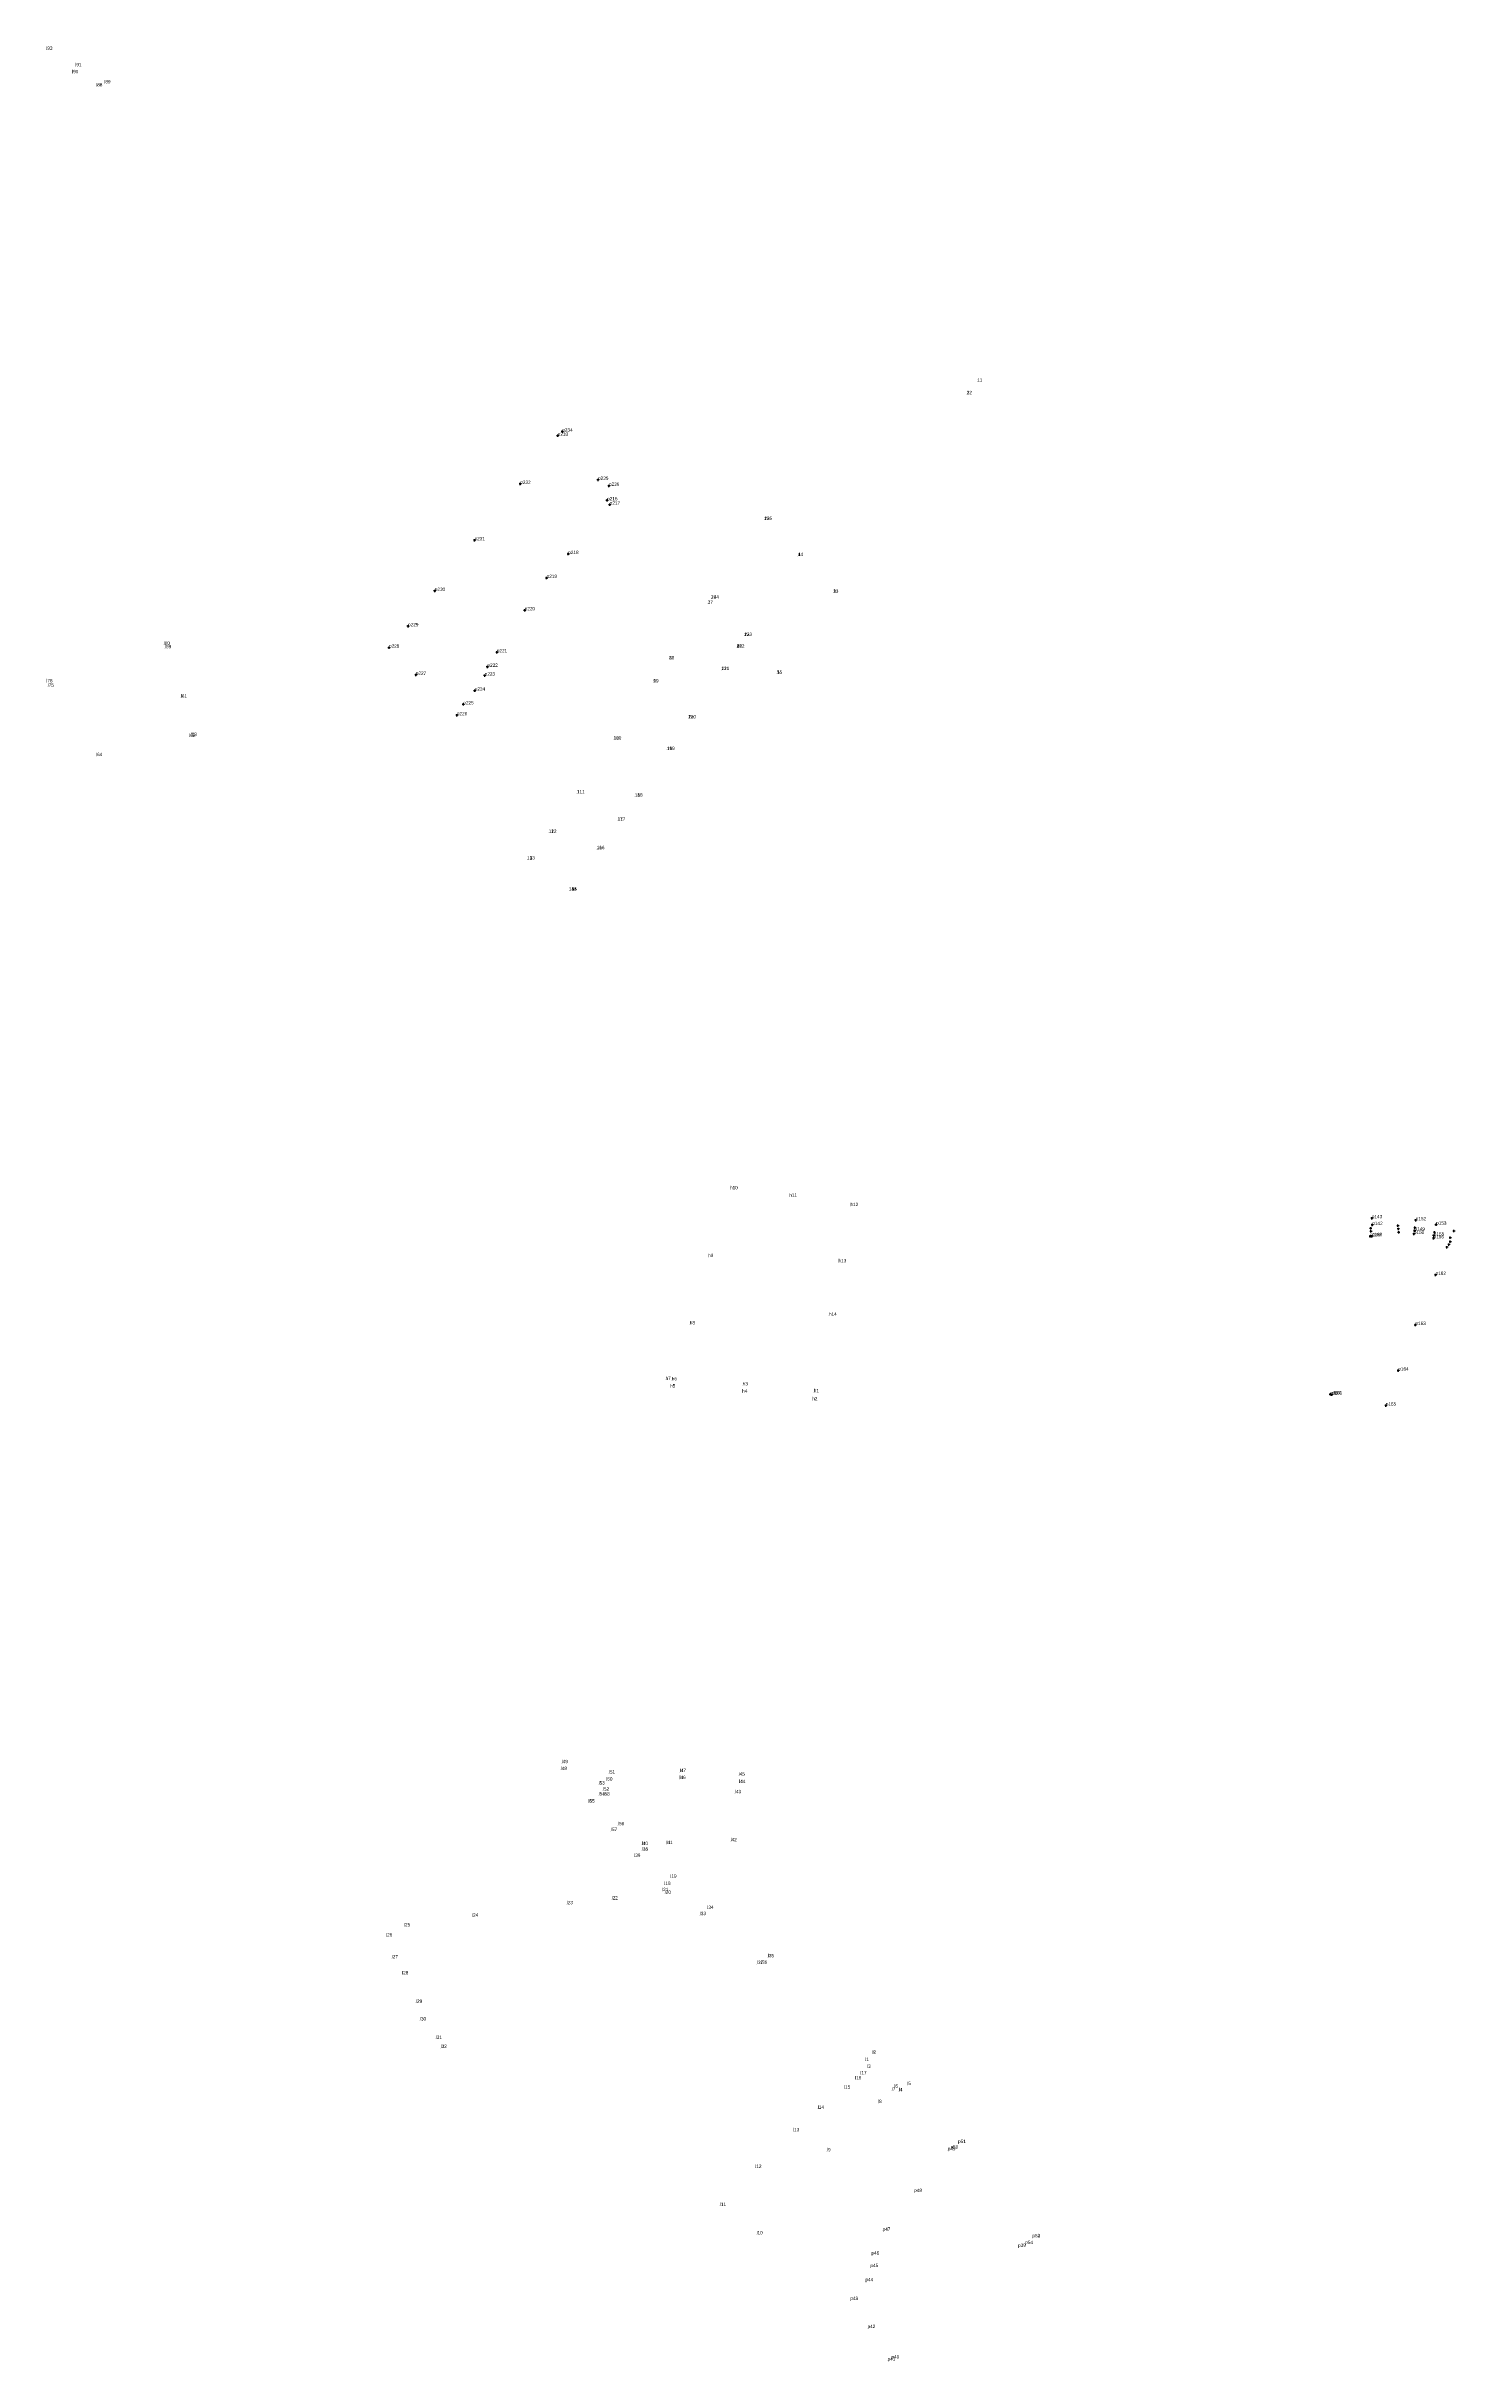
# Model space of a CAD drawing. Extents: x 534703 to 556288, y 1828073 to 1851661.
# Drawn here: x 550639 to 551399, y 1841650 to 1842891 of the extents above; entities that cross this region are included whole.
import ezdxf

# ---------------------------------------------------------------- set-up
doc = ezdxf.new("R2010")
doc.units = 0
doc.layers.add('Level 12', color=7, linetype='Continuous')
doc.layers.add('Level 7', color=7, linetype='Continuous')

msp = doc.modelspace()

# ---------------------------------------------------------------- linework, layer by layer
at = {"layer": 'Level 7'}
for p, q in [((550639.014, 1842888.981), (550639.014, 1842888.981)), ((550652.849, 1842876.453), (550652.849, 1842876.453)), ((550654.533, 1842880.138), (550654.533, 1842880.138)), ((550665.748, 1842869.362), (550665.748, 1842869.362)), ((550670.105, 1842871.012), (550670.105, 1842871.012)), ((551137.952, 1842711.069), (551137.952, 1842711.069)), ((551137.952, 1842711.069), (551137.952, 1842711.069)), ((551132.299, 1842704.413), (551132.299, 1842704.413)), ((551132.299, 1842704.413), (551132.299, 1842704.413)), ((550913.139, 1842681.487), (550913.139, 1842682.735)), ((550913.139, 1842681.487), (550913.139, 1842682.735)), ((550913.139, 1842681.487), (550913.139, 1842682.735)), ((550916.208, 1842684.345), (550914.96, 1842684.345)), ((550916.208, 1842684.345), (550914.96, 1842684.345)), ((550916.208, 1842684.345), (550914.96, 1842684.345)), ((550915.584, 1842683.721), (550915.584, 1842684.969)), ((550915.584, 1842683.721), (550915.584, 1842684.969)), ((550915.584, 1842683.721), (550915.584, 1842684.969)), ((550915.584, 1842684.345), (550915.584, 1842684.345)), ((550915.584, 1842684.345), (550915.584, 1842684.345)), ((550913.763, 1842682.111), (550912.515, 1842682.111)), ((550913.763, 1842682.111), (550912.515, 1842682.111)), ((550913.763, 1842682.111), (550912.515, 1842682.111)), ((550913.139, 1842682.111), (550913.139, 1842682.111)), ((550913.139, 1842682.111), (550913.139, 1842682.111)), ((550935.377, 1842658.491), (550934.129, 1842658.491)), ((550935.377, 1842658.491), (550934.129, 1842658.491)), ((550935.377, 1842658.491), (550934.129, 1842658.491)), ((550934.753, 1842657.867), (550934.753, 1842659.115)), ((550934.753, 1842657.867), (550934.753, 1842659.115)), ((550934.753, 1842657.867), (550934.753, 1842659.115)), ((550934.753, 1842658.491), (550934.753, 1842658.491)), ((550934.753, 1842658.491), (550934.753, 1842658.491)), ((550893.674, 1842656.308), (550892.426, 1842656.308)), ((550893.674, 1842656.308), (550892.426, 1842656.308)), ((550893.674, 1842656.308), (550892.426, 1842656.308)), ((550893.05, 1842655.684), (550893.05, 1842656.932)), ((550893.05, 1842655.684), (550893.05, 1842656.932)), ((550893.05, 1842655.684), (550893.05, 1842656.932)), ((550893.05, 1842656.308), (550893.05, 1842656.308)), ((550893.05, 1842656.308), (550893.05, 1842656.308)), ((550940.23, 1842647.485), (550938.982, 1842647.485)), ((550940.23, 1842647.485), (550938.982, 1842647.485)), ((550940.23, 1842647.485), (550938.982, 1842647.485)), ((550939.606, 1842646.861), (550939.606, 1842648.109)), ((550939.606, 1842646.861), (550939.606, 1842648.109)), ((550939.606, 1842646.861), (550939.606, 1842648.109)), ((550939.606, 1842647.485), (550939.606, 1842647.485)), ((550939.606, 1842647.485), (550939.606, 1842647.485)), ((550941.192, 1842655.287), (550939.944, 1842655.287)), ((550941.192, 1842655.287), (550939.944, 1842655.287)), ((550941.192, 1842655.287), (550939.944, 1842655.287)), ((550941.617, 1842645.179), (550940.369, 1842645.179)), ((550941.617, 1842645.179), (550940.369, 1842645.179)), ((550941.617, 1842645.179), (550940.369, 1842645.179)), ((550940.568, 1842654.663), (550940.568, 1842655.911)), ((550940.568, 1842654.663), (550940.568, 1842655.911)), ((550940.568, 1842654.663), (550940.568, 1842655.911)), ((550940.568, 1842655.287), (550940.568, 1842655.287)), ((550940.568, 1842655.287), (550940.568, 1842655.287)), ((550940.993, 1842644.555), (550940.993, 1842645.803)), ((550940.993, 1842644.555), (550940.993, 1842645.803)), ((550940.993, 1842644.555), (550940.993, 1842645.803)), ((550940.993, 1842645.179), (550940.993, 1842645.179)), ((550940.993, 1842645.179), (550940.993, 1842645.179)), ((551023.842, 1842636.992), (551023.842, 1842636.992)), ((551023.842, 1842636.992), (551023.842, 1842636.992)), ((550869.182, 1842626.107), (550867.934, 1842626.107)), ((550869.182, 1842626.107), (550867.934, 1842626.107)), ((550869.182, 1842626.107), (550867.934, 1842626.107)), ((550868.558, 1842625.483), (550868.558, 1842626.731)), ((550868.558, 1842625.483), (550868.558, 1842626.731)), ((550868.558, 1842625.483), (550868.558, 1842626.731)), ((550868.558, 1842626.107), (550868.558, 1842626.107)), ((550868.558, 1842626.107), (550868.558, 1842626.107)), ((550919.395, 1842618.727), (550918.147, 1842618.727)), ((550919.395, 1842618.727), (550918.147, 1842618.727)), ((550919.395, 1842618.727), (550918.147, 1842618.727)), ((550918.771, 1842618.103), (550918.771, 1842619.351)), ((550918.771, 1842618.103), (550918.771, 1842619.351)), ((550918.771, 1842618.103), (550918.771, 1842619.351)), ((550918.771, 1842618.727), (550918.771, 1842618.727)), ((550918.771, 1842618.727), (550918.771, 1842618.727)), ((551041.878, 1842617.662), (551041.878, 1842617.662)), ((551041.878, 1842617.662), (551041.878, 1842617.662)), ((550847.869, 1842598.95), (550846.621, 1842598.95)), ((550847.869, 1842598.95), (550846.621, 1842598.95)), ((550847.869, 1842598.95), (550846.621, 1842598.95)), ((550847.245, 1842598.326), (550847.245, 1842599.574)), ((550847.245, 1842598.326), (550847.245, 1842599.574)), ((550847.245, 1842598.326), (550847.245, 1842599.574)), ((550847.245, 1842598.95), (550847.245, 1842598.95)), ((550847.245, 1842598.95), (550847.245, 1842598.95)), ((550907.804, 1842605.891), (550906.556, 1842605.891)), ((550907.804, 1842605.891), (550906.556, 1842605.891)), ((550907.804, 1842605.891), (550906.556, 1842605.891)), ((550907.18, 1842605.267), (550907.18, 1842606.515)), ((550907.18, 1842605.267), (550907.18, 1842606.515)), ((550907.18, 1842605.267), (550907.18, 1842606.515)), ((550907.18, 1842605.891), (550907.18, 1842605.891)), ((550907.18, 1842605.891), (550907.18, 1842605.891)), ((551060.794, 1842597.996), (551060.794, 1842597.996)), ((551060.794, 1842597.996), (551060.794, 1842597.996)), ((550896.089, 1842588.557), (550894.841, 1842588.557)), ((550896.089, 1842588.557), (550894.841, 1842588.557)), ((550896.089, 1842588.557), (550894.841, 1842588.557)), ((550895.465, 1842587.933), (550895.465, 1842589.181)), ((550895.465, 1842587.933), (550895.465, 1842589.181)), ((550895.465, 1842587.933), (550895.465, 1842589.181)), ((550895.465, 1842588.557), (550895.465, 1842588.557)), ((550895.465, 1842588.557), (550895.465, 1842588.557)), ((550993.521, 1842591.991), (550993.521, 1842591.991)), ((550993.521, 1842591.991), (550993.521, 1842591.991)), ((550995.319, 1842594.829), (550995.319, 1842594.829)), ((550995.319, 1842594.829), (550995.319, 1842594.829)), ((550833.553, 1842580.028), (550832.305, 1842580.028)), ((550833.553, 1842580.028), (550832.305, 1842580.028)), ((550833.553, 1842580.028), (550832.305, 1842580.028)), ((550832.929, 1842579.404), (550832.929, 1842580.652)), ((550832.929, 1842579.404), (550832.929, 1842580.652)), ((550832.929, 1842579.404), (550832.929, 1842580.652)), ((550832.929, 1842580.028), (550832.929, 1842580.028)), ((550832.929, 1842580.028), (550832.929, 1842580.028)), ((551013.098, 1842574.819), (551013.098, 1842574.819)), ((551013.098, 1842574.819), (551013.098, 1842574.819)), ((550701.868, 1842570.054), (550701.868, 1842570.054)), ((550702.612, 1842568.271), (550702.612, 1842568.271)), ((550823.332, 1842568.528), (550822.084, 1842568.528)), ((550823.332, 1842568.528), (550822.084, 1842568.528)), ((550823.332, 1842568.528), (550822.084, 1842568.528)), ((550822.708, 1842567.904), (550822.708, 1842569.152)), ((550822.708, 1842567.904), (550822.708, 1842569.152)), ((550822.708, 1842567.904), (550822.708, 1842569.152)), ((550822.708, 1842568.528), (550822.708, 1842568.528)), ((550822.708, 1842568.528), (550822.708, 1842568.528)), ((550876.071, 1842558.281), (550874.823, 1842558.281)), ((550876.071, 1842558.281), (550874.823, 1842558.281)), ((550876.071, 1842558.281), (550874.823, 1842558.281)), ((550875.447, 1842557.657), (550875.447, 1842558.905)), ((550875.447, 1842557.657), (550875.447, 1842558.905)), ((550875.447, 1842557.657), (550875.447, 1842558.905)), ((550875.447, 1842558.281), (550875.447, 1842558.281)), ((550875.447, 1842558.281), (550875.447, 1842558.281)), ((550881.105, 1842566.057), (550879.857, 1842566.057)), ((550881.105, 1842566.057), (550879.857, 1842566.057)), ((550881.105, 1842566.057), (550879.857, 1842566.057)), ((550880.481, 1842565.433), (550880.481, 1842566.681)), ((550880.481, 1842565.433), (550880.481, 1842566.681)), ((550880.481, 1842565.433), (550880.481, 1842566.681)), ((550880.481, 1842566.057), (550880.481, 1842566.057)), ((550880.481, 1842566.057), (550880.481, 1842566.057)), ((550972.862, 1842562.328), (550972.862, 1842562.328)), ((550972.862, 1842562.328), (550972.862, 1842562.328)), ((551009.037, 1842568.64), (551009.037, 1842568.64)), ((551009.037, 1842568.64), (551009.037, 1842568.64)), ((551009.064, 1842568.627), (551009.064, 1842568.627)), ((551009.064, 1842568.627), (551009.064, 1842568.627)), ((550639.04, 1842549.978), (550639.04, 1842549.978)), ((550639.74, 1842547.577), (550639.74, 1842547.577)), ((550837.693, 1842553.972), (550836.445, 1842553.972)), ((550837.693, 1842553.972), (550836.445, 1842553.972)), ((550837.693, 1842553.972), (550836.445, 1842553.972)), ((550837.069, 1842553.348), (550837.069, 1842554.596)), ((550837.069, 1842553.348), (550837.069, 1842554.596)), ((550837.069, 1842553.348), (550837.069, 1842554.596)), ((550837.069, 1842553.972), (550837.069, 1842553.972)), ((550837.069, 1842553.972), (550837.069, 1842553.972)), ((550868.663, 1842544.823), (550868.663, 1842546.071)), ((550868.663, 1842544.823), (550868.663, 1842546.071)), ((550868.663, 1842544.823), (550868.663, 1842546.071)), ((550874.611, 1842553.569), (550873.363, 1842553.569)), ((550874.611, 1842553.569), (550873.363, 1842553.569)), ((550874.611, 1842553.569), (550873.363, 1842553.569)), ((550873.987, 1842552.945), (550873.987, 1842554.193)), ((550873.987, 1842552.945), (550873.987, 1842554.193)), ((550873.987, 1842552.945), (550873.987, 1842554.193)), ((550873.987, 1842553.569), (550873.987, 1842553.569)), ((550873.987, 1842553.569), (550873.987, 1842553.569)), ((550964.377, 1842549.93), (550964.377, 1842549.93)), ((550964.377, 1842549.93), (550964.377, 1842549.93)), ((551000.891, 1842556.543), (551000.891, 1842556.543)), ((551000.891, 1842556.543), (551000.891, 1842556.543)), ((551030.61, 1842554.55), (551030.61, 1842554.55)), ((551030.61, 1842554.55), (551030.61, 1842554.55)), ((550711.09, 1842541.779), (550711.09, 1842541.779)), ((550863.148, 1842538.14), (550861.9, 1842538.14)), ((550863.148, 1842538.14), (550861.9, 1842538.14)), ((550863.148, 1842538.14), (550861.9, 1842538.14)), ((550862.524, 1842537.516), (550862.524, 1842538.764)), ((550862.524, 1842537.516), (550862.524, 1842538.764)), ((550862.524, 1842537.516), (550862.524, 1842538.764)), ((550862.524, 1842538.14), (550862.524, 1842538.14)), ((550862.524, 1842538.14), (550862.524, 1842538.14)), ((550869.287, 1842545.447), (550868.039, 1842545.447)), ((550869.287, 1842545.447), (550868.039, 1842545.447)), ((550869.287, 1842545.447), (550868.039, 1842545.447)), ((550868.663, 1842545.447), (550868.663, 1842545.447)), ((550868.663, 1842545.447), (550868.663, 1842545.447)), ((550716.346, 1842521.249), (550716.346, 1842521.249)), ((550859.695, 1842532.338), (550858.447, 1842532.338)), ((550859.695, 1842532.338), (550858.447, 1842532.338)), ((550859.695, 1842532.338), (550858.447, 1842532.338)), ((550859.071, 1842531.714), (550859.071, 1842532.962)), ((550859.071, 1842531.714), (550859.071, 1842532.962)), ((550859.071, 1842531.714), (550859.071, 1842532.962)), ((550859.071, 1842532.338), (550859.071, 1842532.338)), ((550859.071, 1842532.338), (550859.071, 1842532.338)), ((550983.084, 1842530.657), (550983.084, 1842530.657)), ((550983.084, 1842530.657), (550983.084, 1842530.657)), ((550665.683, 1842510.43), (550665.683, 1842510.43)), ((550715.625, 1842520.688), (550715.625, 1842520.688)), ((550943.067, 1842519.303), (550943.067, 1842519.303)), ((550943.067, 1842519.303), (550943.067, 1842519.303)), ((550971.652, 1842513.716), (550971.652, 1842513.716)), ((550971.652, 1842513.716), (550971.652, 1842513.716)), ((550923.415, 1842490.474), (550923.415, 1842490.474)), ((550923.415, 1842490.474), (550923.415, 1842490.474)), ((550954.479, 1842488.685), (550954.479, 1842488.685)), ((550954.479, 1842488.685), (550954.479, 1842488.685)), ((550945.199, 1842475.852), (550945.199, 1842475.852)), ((550945.199, 1842475.852), (550945.199, 1842475.852)), ((550908.297, 1842469.301), (550908.297, 1842469.301)), ((550908.297, 1842469.301), (550908.297, 1842469.301)), ((550934.026, 1842460.558), (550934.026, 1842460.558)), ((550934.026, 1842460.558), (550934.026, 1842460.558)), ((550896.689, 1842454.968), (550896.689, 1842454.968)), ((550896.689, 1842454.968), (550896.689, 1842454.968)), ((550919.16, 1842438.354), (550919.16, 1842438.354)), ((550919.16, 1842438.354), (550919.16, 1842438.354)), ((550919.174, 1842438.344), (550919.174, 1842438.344)), ((550919.174, 1842438.344), (550919.174, 1842438.344)), ((551005.451, 1842278.241), (551005.451, 1842278.241)), ((551037.2, 1842274.242), (551037.2, 1842274.242)), ((551070.023, 1842269.226), (551070.023, 1842269.226)), ((551350.098, 1842262.754), (551348.85, 1842262.754)), ((551350.098, 1842262.754), (551348.85, 1842262.754)), ((551350.098, 1842262.754), (551348.85, 1842262.754)), ((551349.474, 1842262.13), (551349.474, 1842263.378)), ((551349.474, 1842262.13), (551349.474, 1842263.378)), ((551349.474, 1842262.13), (551349.474, 1842263.378)), ((551349.474, 1842262.754), (551349.474, 1842262.754)), ((551349.474, 1842262.754), (551349.474, 1842262.754)), ((551349.474, 1842262.754), (551349.474, 1842262.754)), ((551373.606, 1842261.661), (551372.358, 1842261.661)), ((551373.606, 1842261.661), (551372.358, 1842261.661)), ((551373.606, 1842261.661), (551372.358, 1842261.661)), ((551372.982, 1842261.037), (551372.982, 1842262.285)), ((551372.982, 1842261.037), (551372.982, 1842262.285)), ((551372.982, 1842261.037), (551372.982, 1842262.285)), ((551372.982, 1842261.661), (551372.982, 1842261.661)), ((551372.982, 1842261.661), (551372.982, 1842261.661)), ((551372.982, 1842261.661), (551372.982, 1842261.661)), ((551349.202, 1842253.019), (551347.954, 1842253.019)), ((551349.202, 1842253.019), (551347.954, 1842253.019)), ((551349.202, 1842253.019), (551347.954, 1842253.019)), ((551349.524, 1842257.296), (551348.276, 1842257.296)), ((551349.524, 1842257.296), (551348.276, 1842257.296)), ((551349.524, 1842257.296), (551348.276, 1842257.296)), ((551349.549, 1842255.705), (551348.301, 1842255.705)), ((551349.549, 1842255.705), (551348.301, 1842255.705)), ((551349.549, 1842255.705), (551348.301, 1842255.705)), ((551348.578, 1842252.395), (551348.578, 1842253.643)), ((551348.578, 1842252.395), (551348.578, 1842253.643)), ((551348.578, 1842252.395), (551348.578, 1842253.643)), ((551348.578, 1842253.019), (551348.578, 1842253.019)), ((551348.578, 1842253.019), (551348.578, 1842253.019)), ((551348.578, 1842253.019), (551348.578, 1842253.019)), ((551350.109, 1842253.137), (551348.861, 1842253.137)), ((551350.109, 1842253.137), (551348.861, 1842253.137)), ((551350.109, 1842253.137), (551348.861, 1842253.137)), ((551348.9, 1842256.672), (551348.9, 1842257.92)), ((551348.9, 1842256.672), (551348.9, 1842257.92)), ((551348.9, 1842256.672), (551348.9, 1842257.92)), ((551348.9, 1842257.296), (551348.9, 1842257.296)), ((551348.9, 1842257.296), (551348.9, 1842257.296)), ((551348.9, 1842257.296), (551348.9, 1842257.296)), ((551348.925, 1842255.081), (551348.925, 1842256.329)), ((551348.925, 1842255.081), (551348.925, 1842256.329)), ((551348.925, 1842255.081), (551348.925, 1842256.329)), ((551348.925, 1842255.705), (551348.925, 1842255.705)), ((551348.925, 1842255.705), (551348.925, 1842255.705)), ((551348.925, 1842255.705), (551348.925, 1842255.705)), ((551350.326, 1842259.158), (551349.078, 1842259.158)), ((551350.326, 1842259.158), (551349.078, 1842259.158)), ((551350.326, 1842259.158), (551349.078, 1842259.158)), ((551349.485, 1842252.513), (551349.485, 1842253.761)), ((551349.485, 1842252.513), (551349.485, 1842253.761)), ((551349.485, 1842252.513), (551349.485, 1842253.761)), ((551349.485, 1842253.137), (551349.485, 1842253.137)), ((551349.485, 1842253.137), (551349.485, 1842253.137)), ((551349.485, 1842253.137), (551349.485, 1842253.137)), ((551349.702, 1842258.534), (551349.702, 1842259.782)), ((551349.702, 1842258.534), (551349.702, 1842259.782)), ((551349.702, 1842258.534), (551349.702, 1842259.782)), ((551349.702, 1842259.158), (551349.702, 1842259.158)), ((551349.702, 1842259.158), (551349.702, 1842259.158)), ((551349.702, 1842259.158), (551349.702, 1842259.158)), ((551364.042, 1842258.742), (551362.794, 1842258.742)), ((551364.042, 1842258.742), (551362.794, 1842258.742)), ((551364.042, 1842258.742), (551362.794, 1842258.742)), ((551364.313, 1842257.063), (551363.065, 1842257.063)), ((551364.313, 1842257.063), (551363.065, 1842257.063)), ((551364.313, 1842257.063), (551363.065, 1842257.063)), ((551364.509, 1842255.152), (551363.261, 1842255.152)), ((551364.509, 1842255.152), (551363.261, 1842255.152)), ((551364.509, 1842255.152), (551363.261, 1842255.152)), ((551363.418, 1842258.118), (551363.418, 1842259.366)), ((551363.418, 1842258.118), (551363.418, 1842259.366)), ((551363.418, 1842258.118), (551363.418, 1842259.366)), ((551363.418, 1842258.742), (551363.418, 1842258.742)), ((551363.418, 1842258.742), (551363.418, 1842258.742)), ((551363.418, 1842258.742), (551363.418, 1842258.742)), ((551363.689, 1842256.439), (551363.689, 1842257.687)), ((551363.689, 1842256.439), (551363.689, 1842257.687)), ((551363.689, 1842256.439), (551363.689, 1842257.687)), ((551363.689, 1842257.063), (551363.689, 1842257.063)), ((551363.689, 1842257.063), (551363.689, 1842257.063)), ((551363.689, 1842257.063), (551363.689, 1842257.063)), ((551363.885, 1842254.528), (551363.885, 1842255.776)), ((551363.885, 1842254.528), (551363.885, 1842255.776)), ((551363.885, 1842254.528), (551363.885, 1842255.776)), ((551363.885, 1842255.152), (551363.885, 1842255.152)), ((551363.885, 1842255.152), (551363.885, 1842255.152)), ((551363.885, 1842255.152), (551363.885, 1842255.152)), ((551372.597, 1842254.351), (551371.349, 1842254.351)), ((551372.597, 1842254.351), (551371.349, 1842254.351)), ((551372.597, 1842254.351), (551371.349, 1842254.351)), ((551372.944, 1842256.064), (551371.696, 1842256.064)), ((551372.944, 1842256.064), (551371.696, 1842256.064)), ((551372.944, 1842256.064), (551371.696, 1842256.064)), ((551373.146, 1842257.675), (551371.898, 1842257.675)), ((551373.146, 1842257.675), (551371.898, 1842257.675)), ((551373.146, 1842257.675), (551371.898, 1842257.675)), ((551371.973, 1842253.727), (551371.973, 1842254.975)), ((551371.973, 1842253.727), (551371.973, 1842254.975)), ((551371.973, 1842253.727), (551371.973, 1842254.975)), ((551371.973, 1842254.351), (551371.973, 1842254.351)), ((551371.973, 1842254.351), (551371.973, 1842254.351)), ((551371.973, 1842254.351), (551371.973, 1842254.351)), ((551372.32, 1842255.44), (551372.32, 1842256.688)), ((551372.32, 1842255.44), (551372.32, 1842256.688)), ((551372.32, 1842255.44), (551372.32, 1842256.688)), ((551372.32, 1842256.064), (551372.32, 1842256.064)), ((551372.32, 1842256.064), (551372.32, 1842256.064)), ((551372.32, 1842256.064), (551372.32, 1842256.064)), ((551372.522, 1842257.051), (551372.522, 1842258.299)), ((551372.522, 1842257.051), (551372.522, 1842258.299)), ((551372.522, 1842257.051), (551372.522, 1842258.299)), ((551372.522, 1842257.675), (551372.522, 1842257.675)), ((551372.522, 1842257.675), (551372.522, 1842257.675)), ((551372.522, 1842257.675), (551372.522, 1842257.675)), ((551383.154, 1842252.019), (551381.906, 1842252.019)), ((551383.154, 1842252.019), (551381.906, 1842252.019)), ((551383.154, 1842252.019), (551381.906, 1842252.019)), ((551383.286, 1842253.462), (551382.038, 1842253.462)), ((551383.286, 1842253.462), (551382.038, 1842253.462)), ((551383.286, 1842253.462), (551382.038, 1842253.462)), ((551383.649, 1842255.139), (551382.401, 1842255.139)), ((551383.649, 1842255.139), (551382.401, 1842255.139)), ((551383.649, 1842255.139), (551382.401, 1842255.139)), ((551382.53, 1842251.395), (551382.53, 1842252.643)), ((551382.53, 1842251.395), (551382.53, 1842252.643)), ((551382.53, 1842251.395), (551382.53, 1842252.643)), ((551382.53, 1842252.019), (551382.53, 1842252.019)), ((551382.53, 1842252.019), (551382.53, 1842252.019)), ((551382.53, 1842252.019), (551382.53, 1842252.019)), ((551382.662, 1842252.838), (551382.662, 1842254.086)), ((551382.662, 1842252.838), (551382.662, 1842254.086)), ((551382.662, 1842252.838), (551382.662, 1842254.086)), ((551382.662, 1842253.462), (551382.662, 1842253.462)), ((551382.662, 1842253.462), (551382.662, 1842253.462)), ((551382.662, 1842253.462), (551382.662, 1842253.462)), ((551383.025, 1842254.515), (551383.025, 1842255.763)), ((551383.025, 1842254.515), (551383.025, 1842255.763)), ((551383.025, 1842254.515), (551383.025, 1842255.763)), ((551383.025, 1842255.139), (551383.025, 1842255.139)), ((551383.025, 1842255.139), (551383.025, 1842255.139)), ((551383.025, 1842255.139), (551383.025, 1842255.139)), ((551384.54, 1842259.289), (551383.292, 1842259.289)), ((551384.54, 1842259.289), (551383.292, 1842259.289)), ((551384.54, 1842259.289), (551383.292, 1842259.289)), ((551383.916, 1842258.665), (551383.916, 1842259.913)), ((551383.916, 1842258.665), (551383.916, 1842259.913)), ((551383.916, 1842258.665), (551383.916, 1842259.913)), ((551383.916, 1842259.289), (551383.916, 1842259.289)), ((551383.916, 1842259.289), (551383.916, 1842259.289)), ((551383.916, 1842259.289), (551383.916, 1842259.289)), ((551391.365, 1842248.627), (551390.117, 1842248.627)), ((551391.365, 1842248.627), (551390.117, 1842248.627)), ((551391.365, 1842248.627), (551390.117, 1842248.627)), ((551390.741, 1842248.003), (551390.741, 1842249.251)), ((551390.741, 1842248.003), (551390.741, 1842249.251)), ((551390.741, 1842248.003), (551390.741, 1842249.251)), ((551390.741, 1842248.627), (551390.741, 1842248.627)), ((551390.741, 1842248.627), (551390.741, 1842248.627)), ((551390.741, 1842248.627), (551390.741, 1842248.627)), ((551392.084, 1842250.112), (551390.836, 1842250.112)), ((551392.084, 1842250.112), (551390.836, 1842250.112)), ((551392.084, 1842250.112), (551390.836, 1842250.112)), ((551392.132, 1842252.293), (551390.884, 1842252.293)), ((551392.132, 1842252.293), (551390.884, 1842252.293)), ((551392.132, 1842252.293), (551390.884, 1842252.293)), ((551391.46, 1842249.488), (551391.46, 1842250.736)), ((551391.46, 1842249.488), (551391.46, 1842250.736)), ((551391.46, 1842249.488), (551391.46, 1842250.736)), ((551391.46, 1842250.112), (551391.46, 1842250.112)), ((551391.46, 1842250.112), (551391.46, 1842250.112)), ((551391.46, 1842250.112), (551391.46, 1842250.112)), ((551391.508, 1842251.669), (551391.508, 1842252.917)), ((551391.508, 1842251.669), (551391.508, 1842252.917)), ((551391.508, 1842251.669), (551391.508, 1842252.917)), ((551391.508, 1842252.293), (551391.508, 1842252.293)), ((551391.508, 1842252.293), (551391.508, 1842252.293)), ((551391.508, 1842252.293), (551391.508, 1842252.293)), ((551394.056, 1842255.869), (551392.808, 1842255.869)), ((551394.056, 1842255.869), (551392.808, 1842255.869)), ((551394.056, 1842255.869), (551392.808, 1842255.869)), ((551393.432, 1842255.245), (551393.432, 1842256.493)), ((551393.432, 1842255.245), (551393.432, 1842256.493)), ((551393.432, 1842255.245), (551393.432, 1842256.493)), ((551393.432, 1842255.869), (551393.432, 1842255.869)), ((551393.432, 1842255.869), (551393.432, 1842255.869)), ((551393.432, 1842255.869), (551393.432, 1842255.869)), ((550993.767, 1842241.918), (550993.767, 1842241.918)), ((551063.597, 1842239.109), (551063.597, 1842239.109)), ((551390.279, 1842247.167), (551389.031, 1842247.167)), ((551390.279, 1842247.167), (551389.031, 1842247.167)), ((551390.279, 1842247.167), (551389.031, 1842247.167)), ((551389.655, 1842246.543), (551389.655, 1842247.791)), ((551389.655, 1842246.543), (551389.655, 1842247.791)), ((551389.655, 1842246.543), (551389.655, 1842247.791)), ((551389.655, 1842247.167), (551389.655, 1842247.167)), ((551389.655, 1842247.167), (551389.655, 1842247.167)), ((551389.655, 1842247.167), (551389.655, 1842247.167)), ((551384.254, 1842232.371), (551383.006, 1842232.371)), ((551384.254, 1842232.371), (551383.006, 1842232.371)), ((551384.254, 1842232.371), (551383.006, 1842232.371)), ((551383.63, 1842231.747), (551383.63, 1842232.995)), ((551383.63, 1842231.747), (551383.63, 1842232.995)), ((551383.63, 1842231.747), (551383.63, 1842232.995)), ((551383.63, 1842232.371), (551383.63, 1842232.371)), ((551383.63, 1842232.371), (551383.63, 1842232.371)), ((551383.63, 1842232.371), (551383.63, 1842232.371)), ((550983.914, 1842205.855), (550983.914, 1842205.855)), ((551058.49, 1842210.456), (551058.49, 1842210.456)), ((551373.433, 1842205.528), (551372.185, 1842205.528)), ((551373.433, 1842205.528), (551372.185, 1842205.528)), ((551373.433, 1842205.528), (551372.185, 1842205.528)), ((551372.809, 1842204.904), (551372.809, 1842206.152)), ((551372.809, 1842204.904), (551372.809, 1842206.152)), ((551372.809, 1842204.904), (551372.809, 1842206.152)), ((551372.809, 1842205.528), (551372.809, 1842205.528)), ((551372.809, 1842205.528), (551372.809, 1842205.528)), ((551372.809, 1842205.528), (551372.809, 1842205.528)), ((550970.921, 1842176.106), (550970.921, 1842176.106)), ((550974.239, 1842175.804), (550974.239, 1842175.804)), ((551364.257, 1842181.104), (551363.009, 1842181.104)), ((551364.257, 1842181.104), (551363.009, 1842181.104)), ((551364.257, 1842181.104), (551363.009, 1842181.104)), ((551363.633, 1842180.48), (551363.633, 1842181.728)), ((551363.633, 1842180.48), (551363.633, 1842181.728)), ((551363.633, 1842180.48), (551363.633, 1842181.728)), ((551363.633, 1842181.104), (551363.633, 1842181.104)), ((551363.633, 1842181.104), (551363.633, 1842181.104)), ((551363.633, 1842181.104), (551363.633, 1842181.104)), ((550973.392, 1842172.031), (550973.392, 1842172.031)), ((551011.958, 1842169.265), (551011.958, 1842169.265)), ((551012.241, 1842173.141), (551012.241, 1842173.141)), ((551049.539, 1842165.154), (551049.539, 1842165.154)), ((551050.356, 1842169.514), (551050.356, 1842169.514)), ((551327.831, 1842168.303), (551326.583, 1842168.303)), ((551327.831, 1842168.303), (551326.583, 1842168.303)), ((551327.831, 1842168.303), (551326.583, 1842168.303)), ((551327.207, 1842167.679), (551327.207, 1842168.927)), ((551327.207, 1842167.679), (551327.207, 1842168.927)), ((551327.207, 1842167.679), (551327.207, 1842168.927)), ((551327.207, 1842168.303), (551327.207, 1842168.303)), ((551327.207, 1842168.303), (551327.207, 1842168.303)), ((551327.207, 1842168.303), (551327.207, 1842168.303)), ((551328.572, 1842168.131), (551327.324, 1842168.131)), ((551328.572, 1842168.131), (551327.324, 1842168.131)), ((551328.572, 1842168.131), (551327.324, 1842168.131)), ((551327.948, 1842167.507), (551327.948, 1842168.755)), ((551327.948, 1842167.507), (551327.948, 1842168.755)), ((551327.948, 1842167.507), (551327.948, 1842168.755)), ((551327.948, 1842168.131), (551327.948, 1842168.131)), ((551327.948, 1842168.131), (551327.948, 1842168.131)), ((551327.948, 1842168.131), (551327.948, 1842168.131)), ((551357.567, 1842162.3), (551356.319, 1842162.3)), ((551357.567, 1842162.3), (551356.319, 1842162.3)), ((551357.567, 1842162.3), (551356.319, 1842162.3)), ((551356.943, 1842161.676), (551356.943, 1842162.924)), ((551356.943, 1842161.676), (551356.943, 1842162.924)), ((551356.943, 1842161.676), (551356.943, 1842162.924)), ((551356.943, 1842162.3), (551356.943, 1842162.3)), ((551356.943, 1842162.3), (551356.943, 1842162.3)), ((551356.943, 1842162.3), (551356.943, 1842162.3)), ((550914.735, 1841967.02), (550914.735, 1841967.02)), ((550915.219, 1841970.669), (550915.219, 1841970.669)), ((550940.564, 1841965.05), (550940.564, 1841965.05)), ((550978.552, 1841965.904), (550978.552, 1841965.904)), ((551010.058, 1841963.948), (551010.058, 1841963.948)), ((550934.977, 1841959.243), (550934.977, 1841959.243)), ((550935.022, 1841953.376), (550935.022, 1841953.376)), ((550937.335, 1841955.949), (550937.335, 1841955.949)), ((550937.646, 1841953.307), (550937.646, 1841953.307)), ((550939.133, 1841961.364), (550939.133, 1841961.364)), ((550978.379, 1841962.19), (550978.379, 1841962.19)), ((551008.058, 1841954.579), (551008.058, 1841954.579)), ((551010.353, 1841960.083), (551010.353, 1841960.083)), ((550929.606, 1841949.593), (550929.606, 1841949.593)), ((550941.65, 1841934.274), (550941.65, 1841934.274)), ((550945.398, 1841937.397), (550945.398, 1841937.397)), ((550958.176, 1841926.849), (550958.176, 1841926.849)), ((550971.402, 1841927.288), (550971.402, 1841927.288)), ((551005.745, 1841928.79), (551005.745, 1841928.79)), ((550954.096, 1841920.449), (550954.096, 1841920.449)), ((550958.223, 1841923.769), (550958.223, 1841923.769)), ((550969.05, 1841902.085), (550969.05, 1841902.085)), ((550970.272, 1841905.417), (550970.272, 1841905.417)), ((550970.444, 1841900.655), (550970.444, 1841900.655)), ((550973.5, 1841909.265), (550973.5, 1841909.265)), ((550867.178, 1841888.366), (550867.178, 1841888.366)), ((550917.902, 1841895.058), (550917.902, 1841895.058)), ((550941.972, 1841897.596), (550941.972, 1841897.596)), ((550989.29, 1841889.21), (550989.29, 1841889.21)), ((550993.286, 1841892.563), (550993.286, 1841892.563)), ((550821.106, 1841877.754), (550821.106, 1841877.754)), ((550830.732, 1841883.175), (550830.732, 1841883.175)), ((550824.14, 1841865.986), (550824.14, 1841865.986)), ((551022.091, 1841863.165), (551022.091, 1841863.165)), ((551025.72, 1841866.639), (551025.72, 1841866.639)), ((550829.726, 1841857.45), (550829.726, 1841857.45)), ((551019.911, 1841863.029), (551019.911, 1841863.029)), ((550837.128, 1841842.202), (550837.128, 1841842.202)), ((550839.26, 1841832.758), (550839.26, 1841832.758)), ((550847.731, 1841822.875), (550847.731, 1841822.875)), ((550850.334, 1841818.009), (550850.334, 1841818.009)), ((551081.805, 1841814.959), (551081.805, 1841814.959)), ((551072.511, 1841801.193), (551072.511, 1841801.193)), ((551075.295, 1841803.849), (551075.295, 1841803.849)), ((551077.908, 1841811.067), (551077.908, 1841811.067)), ((551078.885, 1841807.386), (551078.885, 1841807.386)), ((551066.598, 1841796.242), (551066.598, 1841796.242)), ((551092.141, 1841795.086), (551092.141, 1841795.086)), ((551093.475, 1841796.774), (551093.475, 1841796.774)), ((551095.938, 1841794.859), (551095.938, 1841794.859)), ((551100.448, 1841798.126), (551100.448, 1841798.126)), ((551052.486, 1841785.4), (551052.486, 1841785.4)), ((551084.816, 1841788.527), (551084.816, 1841788.527)), ((551039.253, 1841773.375), (551039.253, 1841773.375)), ((551123.644, 1841764.123), (551123.644, 1841764.123)), ((551123.644, 1841764.123), (551123.644, 1841764.123)), ((551127.719, 1841767.104), (551127.719, 1841767.104)), ((551127.719, 1841767.104), (551127.719, 1841767.104)), ((551019.007, 1841753.752), (551019.007, 1841753.752)), ((551057.428, 1841762.622), (551057.428, 1841762.622)), ((551122.148, 1841763.162), (551122.148, 1841763.162)), ((551122.148, 1841763.162), (551122.148, 1841763.162)), ((551104.17, 1841740.846), (551104.17, 1841740.846)), ((551104.17, 1841740.846), (551104.17, 1841740.846)), ((551000.065, 1841733.398), (551000.065, 1841733.398)), ((551019.663, 1841718.105), (551019.663, 1841718.105)), ((551087.235, 1841720.015), (551087.235, 1841720.015)), ((551087.235, 1841720.015), (551087.235, 1841720.015)), ((551167.517, 1841716.586), (551167.517, 1841716.586)), ((551167.517, 1841716.586), (551167.517, 1841716.586)), ((551167.517, 1841716.576), (551167.517, 1841716.576)), ((551167.517, 1841716.576), (551167.517, 1841716.576)), ((551081.271, 1841707.272), (551081.271, 1841707.272)), ((551081.271, 1841707.272), (551081.271, 1841707.272)), ((551159.857, 1841711.405), (551159.857, 1841711.405)), ((551159.857, 1841711.405), (551159.857, 1841711.405)), ((551163.688, 1841712.973), (551163.688, 1841712.973)), ((551163.688, 1841712.973), (551163.688, 1841712.973)), ((551078.046, 1841693.023), (551078.046, 1841693.023)), ((551078.046, 1841693.023), (551078.046, 1841693.023)), ((551080.71, 1841700.581), (551080.71, 1841700.581)), ((551080.71, 1841700.581), (551080.71, 1841700.581)), ((551069.949, 1841682.934), (551069.949, 1841682.934)), ((551069.949, 1841682.934), (551069.949, 1841682.934)), ((551079.163, 1841667.884), (551079.163, 1841667.884)), ((551079.163, 1841667.884), (551079.163, 1841667.884)), ((551089.893, 1841650.426), (551089.893, 1841650.426)), ((551089.893, 1841650.426), (551089.893, 1841650.426)), ((551092.003, 1841651.61), (551092.003, 1841651.61)), ((551092.003, 1841651.61), (551092.003, 1841651.61))]:
    msp.add_line(p, q, dxfattribs=at)

# ---------------------------------------------------------------- texts
at = {"layer": 'Level 12'}
for s, p in [('l93', (550639.01, 1842888.98)), ('l91', (550654.53, 1842880.14)), ('l90', (550652.85, 1842876.45)), ('l88', (550665.75, 1842869.36)), ('l89', (550670.1, 1842871.01)), ('1', (551137.95, 1842711.07)), ('11', (551137.95, 1842711.07)), ('2', (551132.3, 1842704.41)), ('12', (551132.3, 1842704.41)), ('p233', (550913.14, 1842682.11)), ('p233', (550913.14, 1842682.11)), ('p233', (550913.14, 1842682.11)), ('p233', (550913.14, 1842682.11)), ('p233', (550913.14, 1842682.11)), ('p234', (550915.58, 1842684.34)), ('p234', (550915.58, 1842684.34)), ('p234', (550915.58, 1842684.34)), ('p234', (550915.58, 1842684.34)), ('p234', (550915.58, 1842684.34)), ('p232', (550893.05, 1842656.31)), ('p232', (550893.05, 1842656.31)), ('p232', (550893.05, 1842656.31)), ('p232', (550893.05, 1842656.31)), ('p232', (550893.05, 1842656.31)), ('p235', (550934.75, 1842658.49)), ('p235', (550934.75, 1842658.49)), ('p235', (550934.75, 1842658.49)), ('p235', (550934.75, 1842658.49)), ('p235', (550934.75, 1842658.49)), ('p216', (550939.61, 1842647.48)), ('p216', (550939.61, 1842647.48)), ('p216', (550939.61, 1842647.48)), ('p216', (550939.61, 1842647.48)), ('p216', (550939.61, 1842647.48)), ('p236', (550940.57, 1842655.29)), ('p236', (550940.57, 1842655.29)), ('p236', (550940.57, 1842655.29)), ('p236', (550940.57, 1842655.29)), ('p236', (550940.57, 1842655.29)), ('p217', (550940.99, 1842645.18)), ('p217', (550940.99, 1842645.18)), ('p217', (550940.99, 1842645.18)), ('p217', (550940.99, 1842645.18)), ('p217', (550940.99, 1842645.18)), ('25', (551023.84, 1842636.99)), ('125', (551023.84, 1842636.99)), ('p231', (550868.56, 1842626.11)), ('p231', (550868.56, 1842626.11)), ('p231', (550868.56, 1842626.11)), ('p231', (550868.56, 1842626.11)), ('p231', (550868.56, 1842626.11)), ('p218', (550918.77, 1842618.73)), ('p218', (550918.77, 1842618.73)), ('p218', (550918.77, 1842618.73)), ('p218', (550918.77, 1842618.73)), ('p218', (550918.77, 1842618.73)), ('p219', (550907.18, 1842605.89)), ('p219', (550907.18, 1842605.89)), ('p219', (550907.18, 1842605.89)), ('p219', (550907.18, 1842605.89)), ('p219', (550907.18, 1842605.89)), ('4', (551041.88, 1842617.66)), ('14', (551041.88, 1842617.66)), ('p230', (550847.24, 1842598.95)), ('p230', (550847.24, 1842598.95)), ('p230', (550847.24, 1842598.95)), ('p230', (550847.24, 1842598.95)), ('p230', (550847.24, 1842598.95)), ('24', (550995.32, 1842594.83)), ('124', (550995.32, 1842594.83)), ('3', (551060.79, 1842598)), ('13', (551060.79, 1842598)), ('p220', (550895.46, 1842588.56)), ('p220', (550895.46, 1842588.56)), ('p220', (550895.46, 1842588.56)), ('p220', (550895.46, 1842588.56)), ('p220', (550895.46, 1842588.56)), ('7', (550993.52, 1842591.99)), ('17', (550993.52, 1842591.99)), ('l60', (550701.87, 1842570.05)), ('p229', (550832.93, 1842580.03)), ('p229', (550832.93, 1842580.03)), ('p229', (550832.93, 1842580.03)), ('p229', (550832.93, 1842580.03)), ('p229', (550832.93, 1842580.03)), ('6', (551009.04, 1842568.64)), ('16', (551009.04, 1842568.64)), ('23', (551013.1, 1842574.82)), ('123', (551013.1, 1842574.82)), ('l59', (550702.61, 1842568.27)), ('p228', (550822.71, 1842568.53)), ('p228', (550822.71, 1842568.53)), ('p228', (550822.71, 1842568.53)), ('p228', (550822.71, 1842568.53)), ('p228', (550822.71, 1842568.53)), ('p222', (550875.45, 1842558.28)), ('p222', (550875.45, 1842558.28)), ('p222', (550875.45, 1842558.28)), ('p222', (550875.45, 1842558.28)), ('p222', (550875.45, 1842558.28)), ('p221', (550880.48, 1842566.06)), ('p221', (550880.48, 1842566.06)), ('p221', (550880.48, 1842566.06)), ('p221', (550880.48, 1842566.06)), ('p221', (550880.48, 1842566.06)), ('8', (550972.86, 1842562.33)), ('18', (550972.86, 1842562.33)), ('21', (551000.89, 1842556.54)), ('121', (551000.89, 1842556.54)), ('22', (551009.06, 1842568.63)), ('122', (551009.06, 1842568.63)), ('l76', (550639.04, 1842549.98)), ('l75', (550639.74, 1842547.58)), ('p227', (550837.07, 1842553.97)), ('p227', (550837.07, 1842553.97)), ('p227', (550837.07, 1842553.97)), ('p227', (550837.07, 1842553.97)), ('p227', (550837.07, 1842553.97)), ('p224', (550868.66, 1842545.45)), ('p224', (550868.66, 1842545.45)), ('p224', (550868.66, 1842545.45)), ('p224', (550868.66, 1842545.45)), ('p224', (550868.66, 1842545.45)), ('p223', (550873.99, 1842553.57)), ('p223', (550873.99, 1842553.57)), ('p223', (550873.99, 1842553.57)), ('p223', (550873.99, 1842553.57)), ('p223', (550873.99, 1842553.57)), ('9', (550964.38, 1842549.93)), ('19', (550964.38, 1842549.93)), ('5', (551030.61, 1842554.55)), ('15', (551030.61, 1842554.55)), ('l61', (550711.09, 1842541.78)), ('p226', (550859.07, 1842532.34)), ('p226', (550859.07, 1842532.34)), ('p226', (550859.07, 1842532.34)), ('p226', (550859.07, 1842532.34)), ('p226', (550859.07, 1842532.34)), ('p225', (550862.52, 1842538.14)), ('p225', (550862.52, 1842538.14)), ('p225', (550862.52, 1842538.14)), ('p225', (550862.52, 1842538.14)), ('p225', (550862.52, 1842538.14)), ('l62', (550715.62, 1842520.69)), ('l63', (550716.35, 1842521.25)), ('10', (550943.07, 1842519.3)), ('110', (550943.07, 1842519.3)), ('20', (550983.08, 1842530.66)), ('120', (550983.08, 1842530.66)), ('l64', (550665.68, 1842510.43)), ('119', (550971.65, 1842513.72)), ('19', (550971.65, 1842513.72)), ('111', (550923.42, 1842490.47)), ('11', (550923.42, 1842490.47)), ('118', (550954.48, 1842488.68)), ('18', (550954.48, 1842488.68)), ('17', (550945.2, 1842475.85)), ('117', (550945.2, 1842475.85)), ('112', (550908.3, 1842469.3)), ('12', (550908.3, 1842469.3)), ('16', (550934.03, 1842460.56)), ('116', (550934.03, 1842460.56)), ('113', (550896.69, 1842454.97)), ('13', (550896.69, 1842454.97)), ('14', (550919.16, 1842438.35)), ('114', (550919.16, 1842438.35)), ('115', (550919.17, 1842438.34)), ('15', (550919.17, 1842438.34)), ('h10', (551005.45, 1842278.24)), ('h11', (551037.2, 1842274.24)), ('h12', (551070.02, 1842269.23)), ('p143', (551349.47, 1842262.75)), ('p143', (551349.47, 1842262.75)), ('p143', (551349.47, 1842262.75)), ('p143', (551349.47, 1842262.75)), ('p143', (551349.47, 1842262.75)), ('p143', (551349.47, 1842262.75)), ('p142', (551349.7, 1842259.16)), ('p142', (551349.7, 1842259.16)), ('p142', (551349.7, 1842259.16)), ('p142', (551349.7, 1842259.16)), ('p142', (551349.7, 1842259.16)), ('p142', (551349.7, 1842259.16)), ('p146', (551363.42, 1842258.74)), ('p146', (551363.42, 1842258.74)), ('p146', (551363.42, 1842258.74)), ('p146', (551363.42, 1842258.74)), ('p146', (551363.42, 1842258.74)), ('p146', (551363.42, 1842258.74)), ('p152', (551372.98, 1842261.66)), ('p152', (551372.98, 1842261.66)), ('p152', (551372.98, 1842261.66)), ('p152', (551372.98, 1842261.66)), ('p152', (551372.98, 1842261.66)), ('p152', (551372.98, 1842261.66)), ('p153', (551383.92, 1842259.29)), ('p153', (551383.92, 1842259.29)), ('p153', (551383.92, 1842259.29)), ('p153', (551383.92, 1842259.29)), ('p153', (551383.92, 1842259.29)), ('p153', (551383.92, 1842259.29)), ('p169', (551348.58, 1842253.02)), ('p169', (551348.58, 1842253.02)), ('p169', (551348.58, 1842253.02)), ('p169', (551348.58, 1842253.02)), ('p169', (551348.58, 1842253.02)), ('p169', (551348.58, 1842253.02)), ('p144', (551348.9, 1842257.3)), ('p144', (551348.9, 1842257.3)), ('p144', (551348.9, 1842257.3)), ('p144', (551348.9, 1842257.3)), ('p144', (551348.9, 1842257.3)), ('p144', (551348.9, 1842257.3)), ('p145', (551348.93, 1842255.7)), ('p145', (551348.93, 1842255.7)), ('p145', (551348.93, 1842255.7)), ('p145', (551348.93, 1842255.7)), ('p145', (551348.93, 1842255.7)), ('p145', (551348.93, 1842255.7)), ('p168', (551349.48, 1842253.14)), ('p168', (551349.48, 1842253.14)), ('p168', (551349.48, 1842253.14)), ('p168', (551349.48, 1842253.14)), ('p168', (551349.48, 1842253.14)), ('p168', (551349.48, 1842253.14)), ('p147', (551363.69, 1842257.06)), ('p147', (551363.69, 1842257.06)), ('p147', (551363.69, 1842257.06)), ('p147', (551363.69, 1842257.06)), ('p147', (551363.69, 1842257.06)), ('p147', (551363.69, 1842257.06)), ('p148', (551363.88, 1842255.15)), ('p148', (551363.88, 1842255.15)), ('p148', (551363.88, 1842255.15)), ('p148', (551363.88, 1842255.15)), ('p148', (551363.88, 1842255.15)), ('p148', (551363.88, 1842255.15)), ('p150', (551371.97, 1842254.35)), ('p150', (551371.97, 1842254.35)), ('p150', (551371.97, 1842254.35)), ('p150', (551371.97, 1842254.35)), ('p150', (551371.97, 1842254.35)), ('p150', (551371.97, 1842254.35)), ('p149', (551372.32, 1842256.06)), ('p149', (551372.32, 1842256.06)), ('p149', (551372.32, 1842256.06)), ('p149', (551372.32, 1842256.06)), ('p149', (551372.32, 1842256.06)), ('p149', (551372.32, 1842256.06)), ('p151', (551372.52, 1842257.68)), ('p151', (551372.52, 1842257.68)), ('p151', (551372.52, 1842257.68)), ('p151', (551372.52, 1842257.68)), ('p151', (551372.52, 1842257.68)), ('p151', (551372.52, 1842257.68)), ('p156', (551382.53, 1842252.02)), ('p156', (551382.53, 1842252.02)), ('p156', (551382.53, 1842252.02)), ('p156', (551382.53, 1842252.02)), ('p156', (551382.53, 1842252.02)), ('p156', (551382.53, 1842252.02)), ('p155', (551382.66, 1842253.46)), ('p155', (551382.66, 1842253.46)), ('p155', (551382.66, 1842253.46)), ('p155', (551382.66, 1842253.46)), ('p155', (551382.66, 1842253.46)), ('p155', (551382.66, 1842253.46)), ('p154', (551383.02, 1842255.14)), ('p154', (551383.02, 1842255.14)), ('p154', (551383.02, 1842255.14)), ('p154', (551383.02, 1842255.14)), ('p154', (551383.02, 1842255.14)), ('p154', (551383.02, 1842255.14)), ('p161', (551389.66, 1842247.17)), ('p161', (551389.66, 1842247.17)), ('p161', (551389.66, 1842247.17)), ('p161', (551389.66, 1842247.17)), ('p161', (551389.66, 1842247.17)), ('p161', (551389.66, 1842247.17)), ('p158', (551390.74, 1842248.63)), ('p158', (551390.74, 1842248.63)), ('p158', (551390.74, 1842248.63)), ('p158', (551390.74, 1842248.63)), ('p158', (551390.74, 1842248.63)), ('p158', (551390.74, 1842248.63)), ('p157', (551391.46, 1842250.11)), ('p157', (551391.46, 1842250.11)), ('p157', (551391.46, 1842250.11)), ('p157', (551391.46, 1842250.11)), ('p157', (551391.46, 1842250.11)), ('p157', (551391.46, 1842250.11)), ('p160', (551391.51, 1842252.29)), ('p160', (551391.51, 1842252.29)), ('p160', (551391.51, 1842252.29)), ('p160', (551391.51, 1842252.29)), ('p160', (551391.51, 1842252.29)), ('p160', (551391.51, 1842252.29)), ('p159', (551393.43, 1842255.87)), ('p159', (551393.43, 1842255.87)), ('p159', (551393.43, 1842255.87)), ('p159', (551393.43, 1842255.87)), ('p159', (551393.43, 1842255.87)), ('p159', (551393.43, 1842255.87)), ('h9', (550993.77, 1842241.92)), ('h13', (551063.6, 1842239.11)), ('p162', (551383.63, 1842232.37)), ('p162', (551383.63, 1842232.37)), ('p162', (551383.63, 1842232.37)), ('p162', (551383.63, 1842232.37)), ('p162', (551383.63, 1842232.37)), ('p162', (551383.63, 1842232.37)), ('h14', (551058.49, 1842210.46)), ('h8', (550983.91, 1842205.86)), ('p163', (551372.81, 1842205.53)), ('p163', (551372.81, 1842205.53)), ('p163', (551372.81, 1842205.53)), ('p163', (551372.81, 1842205.53)), ('p163', (551372.81, 1842205.53)), ('p163', (551372.81, 1842205.53)), ('h7', (550970.92, 1842176.11)), ('h5', (550973.39, 1842172.03)), ('h6', (550974.24, 1842175.8)), ('h3', (551012.24, 1842173.14)), ('p164', (551363.63, 1842181.1)), ('p164', (551363.63, 1842181.1)), ('p164', (551363.63, 1842181.1)), ('p164', (551363.63, 1842181.1)), ('p164', (551363.63, 1842181.1)), ('p164', (551363.63, 1842181.1)), ('h4', (551011.96, 1842169.26)), ('h2', (551049.54, 1842165.15)), ('h1', (551050.36, 1842169.51)), ('p167', (551327.21, 1842168.3)), ('p167', (551327.21, 1842168.3)), ('p167', (551327.21, 1842168.3)), ('p167', (551327.21, 1842168.3)), ('p167', (551327.21, 1842168.3)), ('p167', (551327.21, 1842168.3)), ('p166', (551327.95, 1842168.13)), ('p166', (551327.95, 1842168.13)), ('p166', (551327.95, 1842168.13)), ('p166', (551327.95, 1842168.13)), ('p166', (551327.95, 1842168.13)), ('p166', (551327.95, 1842168.13)), ('p165', (551356.94, 1842162.3)), ('p165', (551356.94, 1842162.3)), ('p165', (551356.94, 1842162.3)), ('p165', (551356.94, 1842162.3)), ('p165', (551356.94, 1842162.3)), ('p165', (551356.94, 1842162.3)), ('l48', (550914.74, 1841967.02)), ('l49', (550915.22, 1841970.67)), ('l50', (550939.13, 1841961.36)), ('l51', (550940.56, 1841965.05)), ('l46', (550978.38, 1841962.19)), ('l47', (550978.55, 1841965.9)), ('l45', (551010.06, 1841963.95)), ('l55', (550929.61, 1841949.59)), ('l53', (550934.98, 1841959.24)), ('l54', (550935.02, 1841953.38)), ('l52', (550937.34, 1841955.95)), ('l58', (550937.65, 1841953.31)), ('l43', (551008.06, 1841954.58)), ('l44', (551010.35, 1841960.08)), ('l56', (550945.4, 1841937.4)), ('l57', (550941.65, 1841934.27)), ('l40', (550958.18, 1841926.85)), ('l38', (550958.22, 1841923.77)), ('l41', (550971.4, 1841927.29)), ('l42', (551005.74, 1841928.79)), ('l39', (550954.1, 1841920.45)), ('l21', (550969.05, 1841902.08)), ('l18', (550970.27, 1841905.42)), ('l20', (550970.44, 1841900.66)), ('l19', (550973.5, 1841909.26)), ('l24', (550867.18, 1841888.37)), ('l23', (550917.9, 1841895.06)), ('l22', (550941.97, 1841897.6)), ('l33', (550989.29, 1841889.21)), ('l34', (550993.29, 1841892.56)), ('l26', (550821.11, 1841877.75)), ('l25', (550830.73, 1841883.18)), ('l27', (550824.14, 1841865.99)), ('l37', (551019.91, 1841863.03)), ('l36', (551022.09, 1841863.16)), ('l35', (551025.72, 1841866.64)), ('l28', (550829.73, 1841857.45)), ('l29', (550837.13, 1841842.2)), ('l30', (550839.26, 1841832.76)), ('l31', (550847.73, 1841822.88)), ('l32', (550850.33, 1841818.01)), ('l2', (551081.81, 1841814.96)), ('l16', (551072.51, 1841801.19)), ('l17', (551075.3, 1841803.85)), ('l1', (551077.91, 1841811.07)), ('l3', (551078.88, 1841807.39)), ('l15', (551066.6, 1841796.24)), ('l8', (551084.82, 1841788.53)), ('l7', (551092.14, 1841795.09)), ('l6', (551093.48, 1841796.77)), ('l4', (551095.94, 1841794.86)), ('l5', (551100.45, 1841798.13)), ('l14', (551052.49, 1841785.4)), ('l13', (551039.25, 1841773.38)), ('l9', (551057.43, 1841762.62)), ('p49', (551122.15, 1841763.16)), ('p49', (551122.15, 1841763.16)), ('p50', (551123.64, 1841764.12)), ('p50', (551123.64, 1841764.12)), ('p51', (551127.72, 1841767.1)), ('p51', (551127.72, 1841767.1)), ('l12', (551019.01, 1841753.75)), ('p48', (551104.17, 1841740.85)), ('p48', (551104.17, 1841740.85)), ('l11', (551000.06, 1841733.4)), ('l10', (551019.66, 1841718.1)), ('p47', (551087.24, 1841720.02)), ('p47', (551087.24, 1841720.02)), ('p54', (551163.69, 1841712.97)), ('p54', (551163.69, 1841712.97)), ('p53', (551167.52, 1841716.59)), ('p53', (551167.52, 1841716.59)), ('p52', (551167.52, 1841716.58)), ('p52', (551167.52, 1841716.58)), ('p45', (551080.71, 1841700.58)), ('p45', (551080.71, 1841700.58)), ('p46', (551081.27, 1841707.27)), ('p46', (551081.27, 1841707.27)), ('p39', (551159.86, 1841711.4)), ('p39', (551159.86, 1841711.4)), ('p44', (551078.05, 1841693.02)), ('p44', (551078.05, 1841693.02)), ('p43', (551069.95, 1841682.93)), ('p43', (551069.95, 1841682.93)), ('p42', (551079.16, 1841667.88)), ('p42', (551079.16, 1841667.88)), ('p41', (551089.89, 1841650.43)), ('p41', (551089.89, 1841650.43)), ('p40', (551092, 1841651.61)), ('p40', (551092, 1841651.61))]:
    msp.add_text(s, height=1.8, dxfattribs=at).set_placement(p)

doc.saveas('drawing.dxf')
